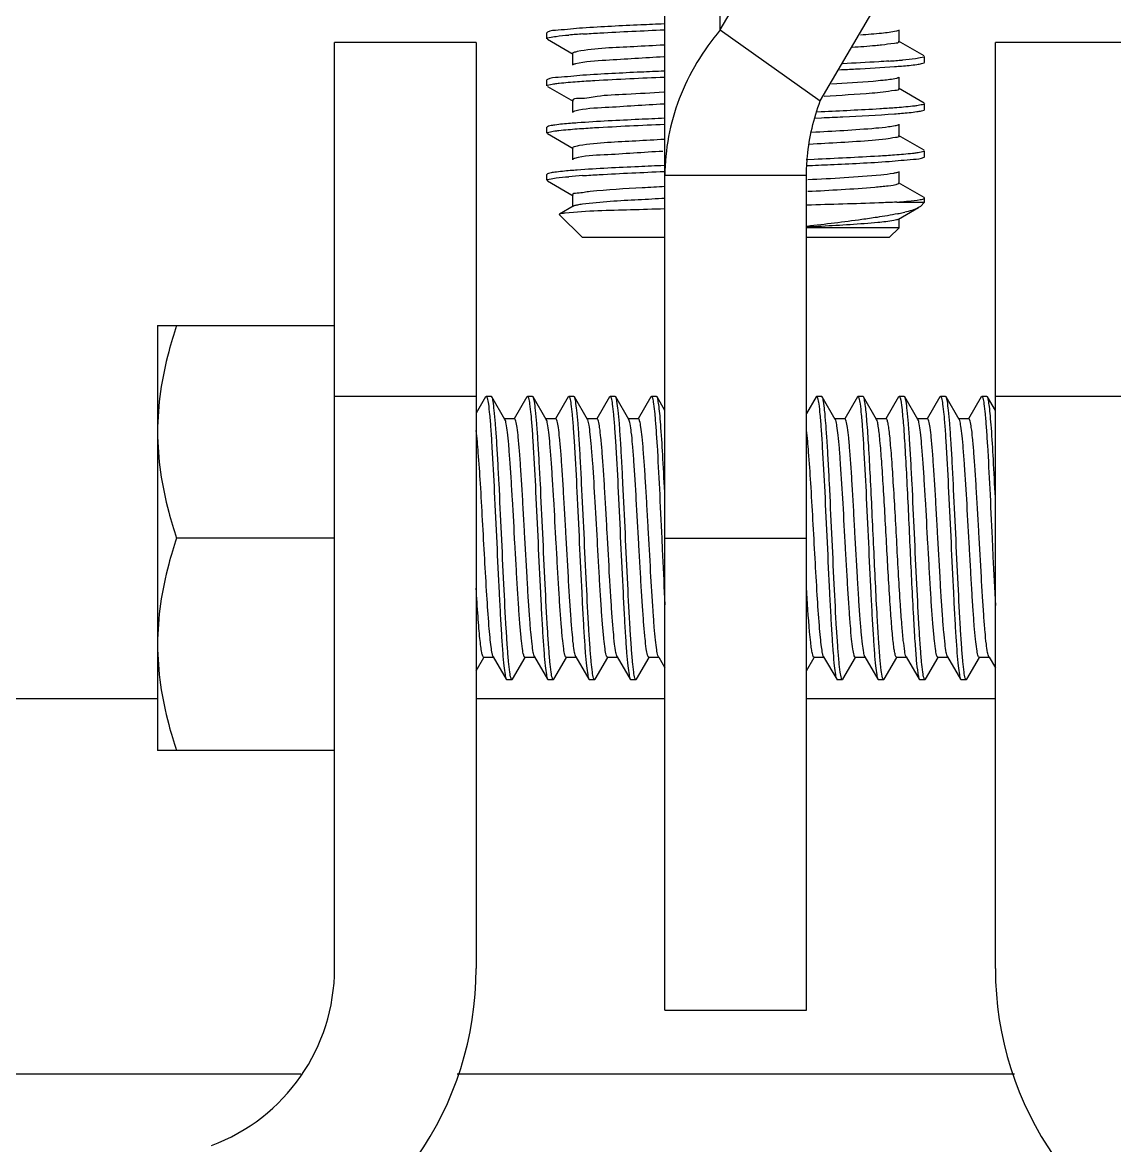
# Model space of a CAD drawing. Extents: x 27938 to 1042331, y -235042 to 1535213.
# Drawn here: x 726716 to 727254, y 728220 to 728772 of the extents above; entities that cross this region are included whole.
import ezdxf

# ---------------------------------------------------------------- set-up
doc = ezdxf.new("R2010")
doc.units = 0
doc.header["$LTSCALE"] = 1000
doc.header["$MEASUREMENT"] = 0

msp = doc.modelspace()

# ---------------------------------------------------------------- linework, layer by layer
at = {"linetype": 'Continuous'}
for p, q in [((727059.54, 728768.56), (727230.65, 729060.65)), ((727108.82, 728733.71), (727279.93, 729025.8)), ((727059.54, 728768.56), (727059.54, 728939.66)), ((727032.32, 728286.18), (727032.32, 728893.2)), ((726974.48, 728767.39), (726974.26, 728767.14)), ((726974.26, 728764.24), (726974.26, 728767.14)), ((726974.26, 728764.24), (726974.26, 728767.14)), ((726974.48, 728763.98), (726987.09, 728756.68)), ((727059.54, 728768.56), (727108.82, 728733.71)), ((727147.55, 728762.78), (727147.55, 728768.59)), ((726869.72, 728306.75), (726869.72, 728762.44)), ((726939.42, 728762.44), (726869.72, 728762.44)), ((726939.42, 728762.44), (726939.42, 728306.75)), ((727159.9, 728755.78), (727147.29, 728763.08)), ((727194.97, 728306.75), (727194.97, 728762.44)), ((727264.66, 728762.44), (727194.97, 728762.44)), ((726986.84, 728756.98), (726986.84, 728751.17)), ((727159.9, 728752.36), (727160.12, 728752.62)), ((727160.12, 728752.62), (727160.12, 728755.52)), ((727160.12, 728752.62), (727160.12, 728755.52)), ((726974.48, 728744.16), (726974.26, 728743.91)), ((726974.26, 728741), (726974.26, 728743.91)), ((726974.26, 728741), (726974.26, 728743.91)), ((727147.55, 728739.55), (727147.55, 728745.36)), ((726974.48, 728740.75), (726987.09, 728733.45)), ((727159.9, 728732.55), (727147.29, 728739.85)), ((726986.84, 728733.74), (726986.84, 728727.94)), ((727160.12, 728729.39), (727160.12, 728732.29)), ((727160.12, 728729.39), (727160.12, 728732.29)), ((727105.84, 728725.17), (727109.44, 728725.32)), ((727109.29, 728728.22), (727107.16, 728728.13)), ((727159.9, 728729.13), (727160.12, 728729.39)), ((726974.48, 728720.93), (726974.26, 728720.68)), ((726974.26, 728717.77), (726974.26, 728720.68)), ((726974.26, 728717.77), (726974.26, 728720.68)), ((727147.55, 728716.32), (727147.55, 728722.13)), ((726974.48, 728717.52), (726987.09, 728710.22)), ((727159.9, 728709.31), (727147.29, 728716.61)), ((726986.84, 728710.51), (726986.84, 728704.7)), ((727160.12, 728706.16), (727160.12, 728709.06)), ((727160.12, 728706.16), (727160.12, 728709.06)), ((727105.84, 728704.84), (727101.89, 728704.67)), ((727159.9, 728705.9), (727160.12, 728706.16)), ((726974.48, 728697.7), (726974.26, 728697.44)), ((726974.26, 728694.54), (726974.26, 728697.44)), ((726974.26, 728694.54), (726974.26, 728697.44)), ((727102.02, 728696.87), (727032.32, 728696.87)), ((727102.02, 728286.18), (727102.02, 728696.87)), ((727147.55, 728693.09), (727147.55, 728698.9)), ((726974.48, 728694.28), (726987.09, 728686.98)), ((727159.9, 728686.08), (727147.29, 728693.38)), ((726986.84, 728687.28), (726986.84, 728681.47)), ((727160.12, 728685.83), (727159.9, 728686.08)), ((727160.12, 728683.8), (727160.12, 728685.83)), ((726987.09, 728681.77), (726980.4, 728677.89)), ((727146.47, 728683.8), (727160.12, 728683.8)), ((727147.29, 728675.37), (727157.21, 728681.11)), ((727158.05, 728681.73), (727157.21, 728681.11)), ((727158.05, 728681.73), (727160.12, 728683.8)), ((726980.4, 728677.89), (726980.34, 728677.72)), ((726991.69, 728666.37), (726980.34, 728677.72)), ((727147.55, 728671.22), (727147.55, 728675.66)), ((727147.55, 728671.22), (727102.02, 728671.22)), ((727142.7, 728666.37), (727147.55, 728671.22)), ((727032.32, 728666.37), (726991.69, 728666.37)), ((727142.7, 728666.37), (727102.02, 728666.37)), ((726782.6, 728623.05), (726782.6, 728413.96)), ((726782.6, 728623.05), (726869.72, 728623.05)), ((726939.42, 728588.2), (726869.72, 728588.2)), ((726944.09, 728587.97), (726939.42, 728579.91)), ((726944.09, 728587.97), (726944.35, 728588.2)), ((726946.89, 728588.2), (726944.35, 728588.2)), ((726946.89, 728588.2), (726944.35, 728588.2)), ((726944.35, 728588.2), (726944.39, 728588.19)), ((726947.15, 728587.97), (726946.89, 728588.2)), ((726953.57, 728576.9), (726947.15, 728587.97)), ((726964.42, 728587.97), (726958.19, 728577.23)), ((726964.42, 728587.97), (726964.68, 728588.2)), ((726967.22, 728588.2), (726964.68, 728588.2)), ((726967.22, 728588.2), (726964.68, 728588.2)), ((726964.68, 728588.2), (726964.71, 728588.19)), ((726967.48, 728587.97), (726967.22, 728588.2)), ((726973.9, 728576.9), (726967.48, 728587.97)), ((726984.74, 728587.97), (726978.52, 728577.23)), ((726984.74, 728587.97), (726985, 728588.2)), ((726987.54, 728588.2), (726985, 728588.2)), ((726987.54, 728588.2), (726985, 728588.2)), ((726985, 728588.2), (726985.04, 728588.19)), ((726987.8, 728587.97), (726987.54, 728588.2)), ((726994.22, 728576.9), (726987.8, 728587.97)), ((727005.07, 728587.97), (726998.84, 728577.23)), ((727005.07, 728587.97), (727005.33, 728588.2)), ((727007.87, 728588.2), (727005.33, 728588.2)), ((727007.87, 728588.2), (727005.33, 728588.2)), ((727005.33, 728588.2), (727005.37, 728588.19)), ((727008.13, 728587.97), (727007.87, 728588.2)), ((727014.55, 728576.9), (727008.13, 728587.97)), ((727025.4, 728587.97), (727019.17, 728577.23)), ((727025.4, 728587.97), (727025.66, 728588.2)), ((727028.2, 728588.2), (727025.66, 728588.2)), ((727028.2, 728588.2), (727025.66, 728588.2)), ((727025.66, 728588.2), (727025.7, 728588.19)), ((727028.46, 728587.97), (727028.2, 728588.2)), ((727032.32, 728581.3), (727028.46, 728587.97)), ((727106.71, 728587.97), (727102.02, 728579.88)), ((727106.71, 728587.97), (727106.97, 728588.2)), ((727109.51, 728588.2), (727106.97, 728588.2)), ((727109.51, 728588.2), (727106.97, 728588.2)), ((727106.97, 728588.2), (727107.01, 728588.19)), ((727109.77, 728587.97), (727109.51, 728588.2)), ((727116.19, 728576.9), (727109.77, 728587.97)), ((727127.04, 728587.97), (727120.81, 728577.23)), ((727127.04, 728587.97), (727127.3, 728588.2)), ((727129.84, 728588.2), (727127.3, 728588.2)), ((727129.84, 728588.2), (727127.3, 728588.2)), ((727127.3, 728588.2), (727127.34, 728588.19)), ((727130.1, 728587.97), (727129.84, 728588.2)), ((727136.52, 728576.9), (727130.1, 728587.97)), ((727147.37, 728587.97), (727141.14, 728577.23)), ((727147.37, 728587.97), (727147.63, 728588.2)), ((727150.17, 728588.2), (727147.63, 728588.2)), ((727150.17, 728588.2), (727147.63, 728588.2)), ((727147.63, 728588.2), (727147.67, 728588.19)), ((727150.43, 728587.97), (727150.17, 728588.2)), ((727156.85, 728576.9), (727150.43, 728587.97)), ((727167.7, 728587.97), (727161.47, 728577.23)), ((727167.7, 728587.97), (727167.96, 728588.2)), ((727170.5, 728588.2), (727167.96, 728588.2)), ((727170.5, 728588.2), (727167.96, 728588.2)), ((727167.96, 728588.2), (727167.99, 728588.19)), ((727170.76, 728587.97), (727170.5, 728588.2)), ((727177.18, 728576.9), (727170.76, 728587.97)), ((727188.02, 728587.97), (727181.8, 728577.23)), ((727188.02, 728587.97), (727188.28, 728588.2)), ((727190.82, 728588.2), (727188.28, 728588.2)), ((727190.82, 728588.2), (727188.28, 728588.2)), ((727188.28, 728588.2), (727188.32, 728588.19)), ((727191.08, 728587.97), (727190.82, 728588.2)), ((727194.97, 728581.27), (727191.08, 728587.97)), ((727264.66, 728588.2), (727194.97, 728588.2)), ((726958.3, 728577.16), (726953.41, 728577.16)), ((726978.63, 728577.16), (726973.74, 728577.16)), ((726998.96, 728577.16), (726994.07, 728577.16)), ((726994.35, 728576.63), (726994.22, 728576.9)), ((727019.29, 728577.16), (727014.4, 728577.16)), ((727120.93, 728577.16), (727116.04, 728577.16)), ((727116.39, 728576.45), (727116.19, 728576.9)), ((727141.26, 728577.16), (727136.37, 728577.16)), ((727161.58, 728577.16), (727156.69, 728577.16)), ((727181.91, 728577.16), (727177.02, 728577.16)), ((726869.72, 728518.5), (726791.94, 728518.5)), ((727030.74, 728518.43), (727030.75, 728518.25)), ((727032.32, 728518.5), (727102.02, 728518.5)), ((727193.37, 728518.43), (727193.4, 728517.7)), ((726939.42, 728453.23), (726943.21, 728459.77)), ((726943.1, 728459.84), (726947.99, 728459.84)), ((726947.83, 728460.11), (726954.25, 728449.03)), ((726957.31, 728449.03), (726963.54, 728459.77)), ((726963.42, 728459.84), (726968.31, 728459.84)), ((726968.16, 728460.11), (726974.58, 728449.03)), ((726977.64, 728449.03), (726983.87, 728459.77)), ((726983.75, 728459.84), (726988.64, 728459.84)), ((726988.49, 728460.11), (726994.91, 728449.03)), ((726997.97, 728449.03), (727004.19, 728459.77)), ((727004.08, 728459.84), (727008.97, 728459.84)), ((727008.82, 728460.11), (727015.24, 728449.03)), ((727018.3, 728449.03), (727024.52, 728459.77)), ((727024.41, 728459.84), (727029.3, 728459.84)), ((727029.14, 728460.11), (727029.3, 728459.84)), ((727029.3, 728459.84), (727032.32, 728454.62)), ((727102.02, 728453.19), (727105.83, 728459.77)), ((727105.72, 728459.84), (727110.61, 728459.84)), ((727110.46, 728460.11), (727116.88, 728449.03)), ((727119.94, 728449.03), (727126.16, 728459.77)), ((727126.05, 728459.84), (727130.94, 728459.84)), ((727130.78, 728460.11), (727137.2, 728449.03)), ((727140.26, 728449.03), (727146.49, 728459.77)), ((727146.38, 728459.84), (727151.27, 728459.84)), ((727151.11, 728460.11), (727157.53, 728449.03)), ((727160.59, 728449.03), (727166.82, 728459.77)), ((727166.7, 728459.84), (727171.59, 728459.84)), ((727171.44, 728460.11), (727177.86, 728449.03)), ((727180.92, 728449.03), (727187.15, 728459.77)), ((727187.03, 728459.84), (727191.92, 728459.84)), ((727191.77, 728460.11), (727191.92, 728459.84)), ((727191.92, 728459.84), (727194.97, 728454.59)), ((726954.25, 728449.03), (726954.51, 728448.81)), ((726957.05, 728448.81), (726954.51, 728448.81)), ((726957.05, 728448.81), (726954.51, 728448.81)), ((726957.05, 728448.81), (726957.01, 728448.81)), ((726957.31, 728449.03), (726957.05, 728448.81)), ((726974.58, 728449.03), (726974.84, 728448.81)), ((726977.38, 728448.81), (726974.84, 728448.81)), ((726977.38, 728448.81), (726974.84, 728448.81)), ((726977.38, 728448.81), (726977.34, 728448.81)), ((726977.64, 728449.03), (726977.38, 728448.81)), ((726994.91, 728449.03), (726995.17, 728448.81)), ((726997.71, 728448.81), (726995.17, 728448.81)), ((726997.71, 728448.81), (726995.17, 728448.81)), ((726997.71, 728448.81), (726997.67, 728448.81)), ((726997.97, 728449.03), (726997.71, 728448.81)), ((727015.24, 728449.03), (727015.5, 728448.81)), ((727018.04, 728448.81), (727015.5, 728448.81)), ((727018.04, 728448.81), (727015.5, 728448.81)), ((727018.04, 728448.81), (727018, 728448.81)), ((727018.3, 728449.03), (727018.04, 728448.81)), ((727116.88, 728449.03), (727117.14, 728448.81)), ((727119.68, 728448.81), (727117.14, 728448.81)), ((727119.68, 728448.81), (727117.14, 728448.81)), ((727119.68, 728448.81), (727119.64, 728448.81)), ((727119.94, 728449.03), (727119.68, 728448.81)), ((727137.2, 728449.03), (727137.46, 728448.81)), ((727140, 728448.81), (727137.46, 728448.81)), ((727140, 728448.81), (727137.46, 728448.81)), ((727140.26, 728449.03), (727140, 728448.81)), ((727157.53, 728449.03), (727157.79, 728448.81)), ((727160.33, 728448.81), (727157.79, 728448.81)), ((727160.33, 728448.81), (727157.79, 728448.81)), ((727160.33, 728448.81), (727160.29, 728448.81)), ((727160.59, 728449.03), (727160.33, 728448.81)), ((727177.86, 728449.03), (727178.12, 728448.81)), ((727180.66, 728448.81), (727178.12, 728448.81)), ((727180.66, 728448.81), (727178.12, 728448.81)), ((727180.66, 728448.81), (727180.62, 728448.81)), ((727180.92, 728449.03), (727180.66, 728448.81)), ((726399.27, 728439.51), (726782.6, 728439.51)), ((726939.42, 728439.51), (727032.32, 728439.51)), ((727102.02, 728439.51), (727194.97, 728439.51)), ((726869.72, 728413.96), (726782.6, 728413.96)), ((727032.32, 728286.18), (727102.02, 728286.18)), ((726399.27, 728254.82), (726853.03, 728254.82)), ((726930.07, 728254.82), (727204.32, 728254.82))]:
    msp.add_line(p, q, dxfattribs=at)
for centre, radius, start, end in [((727018.69, 728365.61), 401.84, 93.8141, 94.8058), ((727115.84, 729152.41), 400.09, 273.8288, 274.8033), ((727018.39, 728299.67), 398.06, 93.8424, 94.8038), ((727121.62, 729010.59), 327.74, 274.348, 274.8253), ((727121.22, 728805.47), 129.96, 281.4121, 281.7338), ((727127.34, 728776.43), 100.28, 281.6827, 283.258), ((726776.79, 728306.75), 92.93, 290.3175, 0), ((726776.79, 728306.75), 162.62, 290.3175, 0), ((727357.59, 728306.75), 162.62, 180, 249.6825)]:
    msp.add_arc(centre, radius, start, end, dxfattribs=at)
for points, knots in [([(726991.8, 728769.45), (726987.79, 728769.18), (726982.17, 728768.4), (726976.05, 728768.29), (726974.49, 728767.39)], [0, 0, 0, 0, 0.690313, 1, 1, 1, 1]), ([(727032.01, 728771.51), (727028.14, 728771.35), (727014.73, 728770.75), (727001.32, 728770.1), (726991.8, 728769.45)], [0, 0, 0, 0, 0.28888, 1, 1, 1, 1]), ([(726974.26, 728764.24), (726974.26, 728764.66), (726976.48, 728764.94), (726977.61, 728765.24), (726978.73, 728765.39)], [0, 0, 0, 0, 0.271559, 1, 1, 1, 1]), ([(726991.96, 728766.55), (726994.72, 728766.74), (727008.06, 728767.55), (727021.41, 728768.15), (727032, 728768.61)], [0, 0, 0, 0, 0.20666, 1, 1, 1, 1]), ([(727059.54, 728768.56), (727051.1, 728758.47), (727037.33, 728735.84), (727032.32, 728709.67), (727032.32, 728696.87)], [0, 0, 0, 0, 0.506705, 1, 1, 1, 1]), ([(727147.29, 728768.3), (727146.99, 728768.12), (727144.24, 728767.36), (727141.45, 728767.12), (727139.01, 728766.87)], [0, 0, 0, 0, 0.12456, 1, 1, 1, 1]), ([(726989.16, 728757.87), (726988.57, 728757.75), (726987.9, 728757.6), (726986.84, 728757.22), (726986.84, 728756.98)], [0, 0, 0, 0, 0.709574, 1, 1, 1, 1]), ([(727031.79, 728761.1), (727026.86, 728760.84), (727012.65, 728759.94), (726998.3, 728759.63), (726989.16, 728757.87)], [0, 0, 0, 0, 0.346423, 1, 1, 1, 1]), ([(727139.01, 728761.06), (727138, 728760.96), (727133.17, 728760.51), (727128.33, 728760.16), (727124.5, 728759.91)], [0, 0, 0, 0, 0.208697, 1, 1, 1, 1]), ([(727147.54, 728762.78), (727147.55, 728762.01), (727143.15, 728761.92), (727141.14, 728761.28), (727139.01, 728761.06)], [0, 0, 0, 0, 0.265827, 1, 1, 1, 1]), ([(727031.79, 728755.29), (727022.29, 728754.8), (727007.82, 728753.73), (726993.16, 728753.07), (726988.26, 728751.86)], [0, 0, 0, 0, 0.653589, 1, 1, 1, 1]), ([(727142.55, 728753.21), (727140.9, 728753.1), (727133.3, 728752.62), (727125.69, 728752.22), (727119.74, 728751.94)], [0, 0, 0, 0, 0.217612, 1, 1, 1, 1]), ([(727160.12, 728755.52), (727160.12, 728755.1), (727157.88, 728754.82), (727156.75, 728754.51), (727155.63, 728754.37)], [0, 0, 0, 0, 0.271489, 1, 1, 1, 1]), ([(727156.36, 728751.56), (727157.13, 728751.67), (727158.32, 728751.88), (727159.52, 728752.15), (727159.9, 728752.36)], [0, 0, 0, 0, 0.642991, 1, 1, 1, 1]), ([(726988.26, 728751.86), (726988.02, 728751.81), (726987.63, 728751.7), (726987.24, 728751.55), (726987.1, 728751.46)], [0, 0, 0, 0, 0.589728, 1, 1, 1, 1]), ([(727032, 728748.28), (727028.15, 728748.11), (727014.8, 728747.52), (727001.45, 728746.87), (726991.96, 728746.23)], [0, 0, 0, 0, 0.28855, 1, 1, 1, 1]), ([(727118.27, 728748.96), (727120.88, 728749.09), (727129.92, 728749.53), (727138.96, 728750.04), (727145.39, 728750.51)], [0, 0, 0, 0, 0.288481, 1, 1, 1, 1]), ([(727145.39, 728750.51), (727146.52, 728750.59), (727150.18, 728750.88), (727153.84, 728751.21), (727156.36, 728751.56)], [0, 0, 0, 0, 0.307442, 1, 1, 1, 1]), ([(726974.26, 728741), (726974.26, 728741.37), (726976.15, 728741.68), (726977.14, 728741.93), (726978.1, 728742.07)], [0, 0, 0, 0, 0.274156, 1, 1, 1, 1]), ([(726991.96, 728746.23), (726987.92, 728745.95), (726982.24, 728745.17), (726976.06, 728745.07), (726974.49, 728744.16)], [0, 0, 0, 0, 0.690488, 1, 1, 1, 1]), ([(726978.1, 728742.07), (726978.81, 728742.17), (726982.52, 728742.62), (726986.25, 728742.91), (726989.26, 728743.13)], [0, 0, 0, 0, 0.191478, 1, 1, 1, 1]), ([(726989.26, 728743.13), (726992.12, 728743.34), (727006.4, 728744.25), (727020.71, 728744.89), (727032.15, 728745.38)], [0, 0, 0, 0, 0.199878, 1, 1, 1, 1]), ([(727139.72, 728743.71), (727138.1, 728743.54), (727129.64, 728742.76), (727121.15, 728742.26), (727114.3, 728741.87)], [0, 0, 0, 0, 0.191776, 1, 1, 1, 1]), ([(727147.29, 728745.07), (727147.01, 728744.9), (727144.51, 728744.18), (727141.95, 728743.95), (727139.72, 728743.71)], [0, 0, 0, 0, 0.12695, 1, 1, 1, 1]), ([(727031.82, 728737.87), (727025.65, 728737.55), (727015.04, 728736.81), (726999.99, 728736.34), (726993.12, 728734.58), (726986.85, 728734.83), (726986.84, 728733.74)], [0, 0, 0, 0, 0.408978, 0.726291, 0.927833, 1, 1, 1, 1]), ([(727139.72, 728737.91), (727137.9, 728737.71), (727128.25, 728736.84), (727118.57, 728736.29), (727110.72, 728735.86)], [0, 0, 0, 0, 0.188503, 1, 1, 1, 1]), ([(727147.54, 728739.55), (727147.55, 728738.84), (727143.54, 728738.69), (727141.67, 728738.11), (727139.72, 728737.91)], [0, 0, 0, 0, 0.266822, 1, 1, 1, 1]), ([(727031.8, 728732.06), (727022.18, 728731.56), (727007.66, 728730.43), (726992.88, 728729.87), (726988.05, 728728.58)], [0, 0, 0, 0, 0.658464, 1, 1, 1, 1]), ([(727102.02, 728696.87), (727102.02, 728700.04), (727102.6, 728712.57), (727105.54, 728724.95), (727108.82, 728733.71)], [0, 0, 0, 0, 0.253333, 1, 1, 1, 1]), ([(727145.39, 728730.18), (727142.95, 728730), (727130.93, 728729.21), (727118.89, 728728.65), (727109.29, 728728.22)], [0, 0, 0, 0, 0.202741, 1, 1, 1, 1]), ([(727156.36, 728731.24), (727155.67, 728731.14), (727152.02, 728730.69), (727148.35, 728730.4), (727145.39, 728730.18)], [0, 0, 0, 0, 0.191345, 1, 1, 1, 1]), ([(727160.12, 728732.29), (727160.12, 728731.93), (727158.28, 728731.62), (727157.31, 728731.37), (727156.36, 728731.24)], [0, 0, 0, 0, 0.274511, 1, 1, 1, 1]), ([(726988.05, 728728.58), (726987.86, 728728.53), (726987.54, 728728.43), (726987.22, 728728.3), (726987.1, 728728.23)], [0, 0, 0, 0, 0.581089, 1, 1, 1, 1]), ([(727032.15, 728725.05), (727027.94, 728724.87), (727013.64, 728724.23), (726999.34, 728723.54), (726989.26, 728722.81)], [0, 0, 0, 0, 0.294353, 1, 1, 1, 1]), ([(727109.44, 728725.32), (727112.95, 728725.48), (727124.93, 728726.04), (727136.9, 728726.65), (727145.36, 728727.27)], [0, 0, 0, 0, 0.292638, 1, 1, 1, 1]), ([(727145.36, 728727.27), (727146.49, 728727.36), (727150.16, 728727.65), (727153.83, 728727.97), (727156.36, 728728.33)], [0, 0, 0, 0, 0.307508, 1, 1, 1, 1]), ([(727156.36, 728728.33), (727157.13, 728728.44), (727158.31, 728728.65), (727159.52, 728728.92), (727159.9, 728729.13)], [0, 0, 0, 0, 0.64302, 1, 1, 1, 1]), ([(726978.1, 728721.74), (726977.31, 728721.63), (726976.1, 728721.42), (726974.87, 728721.15), (726974.49, 728720.93)], [0, 0, 0, 0, 0.643846, 1, 1, 1, 1]), ([(726978.06, 728718.83), (726978.77, 728718.93), (726982.44, 728719.38), (726986.14, 728719.67), (726989.13, 728719.89)], [0, 0, 0, 0, 0.191445, 1, 1, 1, 1]), ([(726989.26, 728722.81), (726988.12, 728722.72), (726984.39, 728722.43), (726980.67, 728722.1), (726978.1, 728721.74)], [0, 0, 0, 0, 0.307315, 1, 1, 1, 1]), ([(726989.13, 728719.89), (726991.98, 728720.1), (727006.31, 728721.02), (727020.66, 728721.66), (727032.15, 728722.15)], [0, 0, 0, 0, 0.199508, 1, 1, 1, 1]), ([(727142.43, 728720.8), (727140.32, 728720.52), (727127.75, 728719.3), (727115.14, 728718.66), (727104.65, 728718.11)], [0, 0, 0, 0, 0.168361, 1, 1, 1, 1]), ([(727147.29, 728721.83), (727146.79, 728721.54), (727145.12, 728721.21), (727143.5, 728720.94), (727142.43, 728720.8)], [0, 0, 0, 0, 0.350876, 1, 1, 1, 1]), ([(726974.26, 728717.77), (726974.26, 728718.14), (726976.13, 728718.44), (726977.11, 728718.7), (726978.06, 728718.83)], [0, 0, 0, 0, 0.274335, 1, 1, 1, 1]), ([(727032.05, 728714.65), (727027.37, 728714.41), (727013.44, 728713.58), (726999.44, 728713.05), (726990.28, 728711.6)], [0, 0, 0, 0, 0.335812, 1, 1, 1, 1]), ([(727141.01, 728714.82), (727138.8, 728714.56), (727126.27, 728713.42), (727113.7, 728712.77), (727103.35, 728712.24)], [0, 0, 0, 0, 0.176564, 1, 1, 1, 1]), ([(727147.54, 728716.32), (727147.55, 728715.71), (727144.23, 728715.47), (727142.64, 728715.01), (727141.01, 728714.82)], [0, 0, 0, 0, 0.268738, 1, 1, 1, 1]), ([(726990.28, 728711.6), (726989.41, 728711.46), (726988.49, 728711.23), (726986.84, 728710.85), (726986.84, 728710.51)], [0, 0, 0, 0, 0.720112, 1, 1, 1, 1]), ([(727031.27, 728708.8), (727021.62, 728708.3), (727007.23, 728707.09), (726992.49, 728706.67), (726987.82, 728705.28)], [0, 0, 0, 0, 0.664513, 1, 1, 1, 1]), ([(727156.36, 728708), (727155.66, 728707.9), (727152.01, 728707.46), (727148.33, 728707.17), (727145.36, 728706.95)], [0, 0, 0, 0, 0.191315, 1, 1, 1, 1]), ([(727160.12, 728709.06), (727160.12, 728708.7), (727158.28, 728708.39), (727157.3, 728708.14), (727156.36, 728708)], [0, 0, 0, 0, 0.27452, 1, 1, 1, 1]), ([(726987.82, 728705.28), (726987.68, 728705.24), (726987.43, 728705.16), (726987.19, 728705.05), (726987.1, 728705)], [0, 0, 0, 0, 0.569413, 1, 1, 1, 1]), ([(727102.06, 728701.77), (727105.97, 728701.94), (727119.51, 728702.54), (727133.05, 728703.2), (727142.66, 728703.85)], [0, 0, 0, 0, 0.2891, 1, 1, 1, 1]), ([(727145.36, 728706.95), (727142.72, 728706.75), (727129.55, 728705.9), (727116.37, 728705.3), (727105.84, 728704.84)], [0, 0, 0, 0, 0.201017, 1, 1, 1, 1]), ([(727142.66, 728703.85), (727146.65, 728704.12), (727152.24, 728704.9), (727158.34, 728705.01), (727159.9, 728705.9)], [0, 0, 0, 0, 0.690204, 1, 1, 1, 1]), ([(726978.06, 728698.5), (726977.28, 728698.39), (726976.09, 728698.19), (726974.86, 728697.92), (726974.49, 728697.7)], [0, 0, 0, 0, 0.643454, 1, 1, 1, 1]), ([(726989.13, 728699.56), (726987.99, 728699.48), (726984.3, 728699.19), (726980.61, 728698.86), (726978.06, 728698.5)], [0, 0, 0, 0, 0.307366, 1, 1, 1, 1]), ([(727031.95, 728701.81), (727027.74, 728701.63), (727013.46, 728700.99), (726999.18, 728700.3), (726989.13, 728699.56)], [0, 0, 0, 0, 0.294609, 1, 1, 1, 1]), ([(726991.71, 728696.84), (726994.47, 728697.03), (727007.87, 728697.85), (727021.28, 728698.45), (727031.93, 728698.91)], [0, 0, 0, 0, 0.206107, 1, 1, 1, 1]), ([(727144.76, 728697.92), (727142.72, 728697.56), (727128.7, 728696.05), (727114.64, 728695.39), (727102.65, 728694.78)], [0, 0, 0, 0, 0.147214, 1, 1, 1, 1]), ([(727147.29, 728698.6), (727147, 728698.44), (727146.15, 728698.19), (727145.3, 728698.01), (727144.76, 728697.92)], [0, 0, 0, 0, 0.376557, 1, 1, 1, 1]), ([(726974.26, 728694.54), (726974.26, 728694.96), (726976.48, 728695.24), (726977.6, 728695.54), (726978.72, 728695.69)], [0, 0, 0, 0, 0.271614, 1, 1, 1, 1]), ([(727032.44, 728691.43), (727028.67, 728691.24), (727016.38, 728690.57), (727004.08, 728689.88), (726995.58, 728689.02)], [0, 0, 0, 0, 0.306539, 1, 1, 1, 1]), ([(727142.25, 728691.74), (727140.05, 728691.45), (727126.88, 728690.19), (727113.67, 728689.53), (727102.69, 728688.97)], [0, 0, 0, 0, 0.168449, 1, 1, 1, 1]), ([(727147.55, 728693.09), (727147.55, 728692.93), (727145.58, 728691.84), (727143.93, 728691.95), (727142.25, 728691.74)], [0, 0, 0, 0, 0.08596, 1, 1, 1, 1]), ([(726995.58, 728689.02), (726993.4, 728688.8), (726991.34, 728688.14), (726986.84, 728688.07), (726986.84, 728687.28)], [0, 0, 0, 0, 0.734394, 1, 1, 1, 1]), ([(727159.91, 728685.58), (727159.97, 728685.61), (727160.06, 728685.67), (727160.12, 728685.78), (727160.12, 728685.83)], [0, 0, 0, 0, 0.597477, 1, 1, 1, 1]), ([(727032.21, 728680.46), (727026.62, 728680.3), (727010.3, 728679.73), (726993.93, 728679.51), (726983.25, 728678.39)], [0, 0, 0, 0, 0.34233, 1, 1, 1, 1]), ([(726987.66, 728682), (726987.55, 728681.96), (726987.36, 728681.9), (726987.17, 728681.81), (726987.09, 728681.77)], [0, 0, 0, 0, 0.559909, 1, 1, 1, 1]), ([(726991.69, 728682.76), (726990.88, 728682.65), (726989.52, 728682.45), (726988.18, 728682.17), (726987.66, 728682)], [0, 0, 0, 0, 0.599115, 1, 1, 1, 1]), ([(727032.5, 728685.63), (727028.07, 728685.4), (727014.46, 728684.63), (727000.8, 728683.99), (726991.69, 728682.76)], [0, 0, 0, 0, 0.325706, 1, 1, 1, 1]), ([(727146.47, 728683.8), (727143.54, 728683.66), (727128.81, 728683.06), (727114.06, 728682.65), (727102.25, 728682.32)], [0, 0, 0, 0, 0.198632, 1, 1, 1, 1]), ([(727149.19, 728684.02), (727150.13, 728684.1), (727153.07, 728684.37), (727156.02, 728684.67), (727158, 728685.04)], [0, 0, 0, 0, 0.318168, 1, 1, 1, 1]), ([(727158, 728685.04), (727158.41, 728685.11), (727159.05, 728685.25), (727159.69, 728685.45), (727159.91, 728685.58)], [0, 0, 0, 0, 0.619944, 1, 1, 1, 1]), ([(726983.25, 728678.39), (726982.61, 728678.33), (726981.67, 728678.19), (726980.68, 728678.05), (726980.41, 728677.89)], [0, 0, 0, 0, 0.666426, 1, 1, 1, 1]), ([(727136.75, 728676.31), (727134.27, 728675.93), (727122.8, 728674.28), (727111.28, 728672.93), (727102.25, 728671.9)], [0, 0, 0, 0, 0.215985, 1, 1, 1, 1]), ([(727146.39, 728675.04), (727145.91, 728674.91), (727142.87, 728674.3), (727139.78, 728674.01), (727137.19, 728673.77)], [0, 0, 0, 0, 0.160547, 1, 1, 1, 1]), ([(727147.29, 728675.37), (727147.17, 728675.3), (727146.88, 728675.18), (727146.57, 728675.08), (727146.39, 728675.04)], [0, 0, 0, 0, 0.420841, 1, 1, 1, 1]), ([(727137.19, 728673.77), (727134.95, 728673.56), (727123.37, 728672.63), (727111.76, 728672.01), (727102.4, 728671.53)], [0, 0, 0, 0, 0.193571, 1, 1, 1, 1]), ([(726791.94, 728623.05), (726790.52, 728618.81), (726785.36, 728601.84), (726782.6, 728584.04), (726782.6, 728570.77)], [0, 0, 0, 0, 0.251892, 1, 1, 1, 1]), ([(726944.39, 728588.19), (726944.43, 728588.18), (726944.67, 728588), (726944.74, 728587.69), (726944.82, 728587.46)], [0, 0, 0, 0, 0.146246, 1, 1, 1, 1]), ([(726944.82, 728587.46), (726945.13, 728586.49), (726945.53, 728583.76), (726946.1, 728578.66), (726946.65, 728571.55), (726947.47, 728558.85), (726948.42, 728540.2), (726949.53, 728516.31), (726950.47, 728496.03), (726951.27, 728480.76), (726951.84, 728470.93), (726952.42, 728462.68), (726952.94, 728456.25), (726953.55, 728451.95), (726953.88, 728449.68), (726954.25, 728449.03)], [0, 0, 0, 0, 0.021868, 0.059293, 0.111148, 0.175758, 0.334416, 0.514504, 0.692433, 0.773207, 0.844889, 0.905123, 0.951944, 0.983855, 1, 1, 1, 1]), ([(726956.58, 728449.55), (726956.27, 728450.52), (726955.87, 728453.25), (726955.3, 728458.36), (726954.75, 728465.46), (726953.93, 728478.17), (726952.98, 728496.82), (726951.87, 728520.7), (726950.93, 728540.98), (726950.13, 728556.25), (726949.56, 728566.08), (726948.98, 728574.32), (726948.46, 728580.76), (726947.84, 728585.05), (726947.52, 728587.33), (726947.15, 728587.97)], [0, 0, 0, 0, 0.021893, 0.059337, 0.111209, 0.175831, 0.334488, 0.514558, 0.692467, 0.773229, 0.8449, 0.905129, 0.951948, 0.983856, 1, 1, 1, 1]), ([(726964.71, 728588.19), (726964.75, 728588.18), (726964.99, 728588), (726965.07, 728587.71), (726965.14, 728587.48)], [0, 0, 0, 0, 0.147522, 1, 1, 1, 1]), ([(726965.14, 728587.48), (726965.45, 728586.53), (726965.85, 728583.81), (726966.42, 728578.73), (726966.97, 728571.63), (726967.79, 728558.94), (726968.75, 728540.29), (726969.85, 728516.39), (726970.8, 728496.09), (726971.6, 728480.8), (726972.17, 728470.96), (726972.75, 728462.7), (726973.27, 728456.26), (726973.88, 728451.95), (726974.2, 728449.68), (726974.58, 728449.03)], [0, 0, 0, 0, 0.02168, 0.058952, 0.110694, 0.175227, 0.333837, 0.514005, 0.692077, 0.772934, 0.8447, 0.905011, 0.95189, 0.983838, 1, 1, 1, 1]), ([(726976.91, 728449.55), (726976.6, 728450.51), (726976.2, 728453.24), (726975.63, 728458.35), (726975.08, 728465.45), (726974.26, 728478.16), (726973.3, 728496.81), (726972.2, 728520.69), (726971.25, 728540.98), (726970.46, 728556.25), (726969.89, 728566.08), (726969.3, 728574.32), (726968.79, 728580.76), (726968.17, 728585.05), (726967.85, 728587.33), (726967.48, 728587.97)], [0, 0, 0, 0, 0.021869, 0.059298, 0.111159, 0.175773, 0.334425, 0.514513, 0.692436, 0.773203, 0.844885, 0.905123, 0.951945, 0.983855, 1, 1, 1, 1]), ([(726985.04, 728588.19), (726985.08, 728588.18), (726985.33, 728588), (726985.4, 728587.69), (726985.48, 728587.46)], [0, 0, 0, 0, 0.146192, 1, 1, 1, 1]), ([(726985.48, 728587.46), (726985.78, 728586.49), (726986.18, 728583.76), (726986.75, 728578.65), (726987.3, 728571.55), (726988.13, 728558.84), (726989.08, 728540.2), (726990.19, 728516.31), (726991.13, 728496.02), (726991.93, 728480.76), (726992.5, 728470.93), (726993.08, 728462.68), (726993.6, 728456.25), (726994.21, 728451.95), (726994.53, 728449.68), (726994.91, 728449.03)], [0, 0, 0, 0, 0.021875, 0.059308, 0.111172, 0.175789, 0.334441, 0.514524, 0.692444, 0.773209, 0.844888, 0.905124, 0.951946, 0.983855, 1, 1, 1, 1]), ([(726997.24, 728449.52), (726996.93, 728450.48), (726996.54, 728453.2), (726995.96, 728458.28), (726995.41, 728465.38), (726994.59, 728478.07), (726993.64, 728496.72), (726992.53, 728520.62), (726991.58, 728540.92), (726990.79, 728556.21), (726990.22, 728566.05), (726989.63, 728574.3), (726989.12, 728580.75), (726988.5, 728585.05), (726988.18, 728587.33), (726987.8, 728587.97)], [0, 0, 0, 0, 0.021696, 0.058981, 0.110733, 0.175273, 0.333889, 0.51405, 0.692109, 0.772959, 0.844718, 0.905021, 0.951895, 0.98384, 1, 1, 1, 1]), ([(727005.37, 728588.19), (727005.41, 728588.18), (727005.65, 728588), (727005.73, 728587.69), (727005.8, 728587.45)], [0, 0, 0, 0, 0.146067, 1, 1, 1, 1]), ([(727005.8, 728587.45), (727006.11, 728586.49), (727006.51, 728583.75), (727007.08, 728578.65), (727007.63, 728571.54), (727008.46, 728558.83), (727009.41, 728540.19), (727010.51, 728516.3), (727011.46, 728496.02), (727012.26, 728480.75), (727012.82, 728470.92), (727013.41, 728462.68), (727013.92, 728456.25), (727014.54, 728451.95), (727014.86, 728449.68), (727015.24, 728449.03)], [0, 0, 0, 0, 0.021894, 0.059339, 0.111212, 0.175833, 0.334492, 0.514561, 0.69247, 0.773231, 0.844902, 0.905131, 0.951948, 0.983856, 1, 1, 1, 1]), ([(727017.56, 728449.55), (727017.26, 728450.51), (727016.86, 728453.24), (727016.29, 728458.35), (727015.74, 728465.45), (727014.91, 728478.16), (727013.96, 728496.81), (727012.85, 728520.69), (727011.91, 728540.98), (727011.11, 728556.25), (727010.54, 728566.08), (727009.96, 728574.32), (727009.44, 728580.76), (727008.83, 728585.05), (727008.51, 728587.33), (727008.13, 728587.97)], [0, 0, 0, 0, 0.021872, 0.059299, 0.111157, 0.175768, 0.334426, 0.51451, 0.692437, 0.773209, 0.84489, 0.905124, 0.951944, 0.983855, 1, 1, 1, 1]), ([(727025.7, 728588.19), (727025.74, 728588.18), (727025.98, 728588), (727026.05, 728587.7), (727026.13, 728587.46)], [0, 0, 0, 0, 0.14652, 1, 1, 1, 1]), ([(727026.13, 728587.46), (727026.43, 728586.53), (727026.82, 728583.89), (727027.38, 728578.96), (727027.92, 728572.11), (727028.73, 728559.84), (727029.66, 728541.75), (727030.37, 728526.54), (727030.74, 728518.43)], [0, 0, 0, 0, 0.0425, 0.114919, 0.215181, 0.340186, 0.648075, 1, 1, 1, 1]), ([(727032.32, 728538.84), (727032.02, 728545.07), (727031.45, 728556.4), (727030.66, 728569.69), (727029.96, 728578.25), (727029.52, 728582.8), (727029.04, 728585.87), (727028.74, 728587.49), (727028.46, 728587.97)], [0, 0, 0, 0, 0.379707, 0.689476, 0.809337, 0.902177, 0.966048, 1, 1, 1, 1]), ([(727107.01, 728588.19), (727107.05, 728588.18), (727107.29, 728588), (727107.37, 728587.7), (727107.44, 728587.47)], [0, 0, 0, 0, 0.146788, 1, 1, 1, 1]), ([(727107.44, 728587.47), (727107.75, 728586.51), (727108.15, 728583.78), (727108.72, 728578.69), (727109.27, 728571.59), (727110.09, 728558.88), (727111.05, 728540.24), (727112.15, 728516.35), (727113.1, 728496.05), (727113.89, 728480.78), (727114.46, 728470.94), (727115.05, 728462.69), (727115.56, 728456.25), (727116.18, 728451.95), (727116.5, 728449.68), (727116.88, 728449.03)], [0, 0, 0, 0, 0.021788, 0.059148, 0.110955, 0.175533, 0.334174, 0.514296, 0.692285, 0.773094, 0.844811, 0.905077, 0.951921, 0.983848, 1, 1, 1, 1]), ([(727119.2, 728449.55), (727118.9, 728450.51), (727118.5, 728453.25), (727117.93, 728458.35), (727117.38, 728465.46), (727116.55, 728478.16), (727115.6, 728496.81), (727114.49, 728520.69), (727113.55, 728540.98), (727112.75, 728556.25), (727112.18, 728566.08), (727111.6, 728574.32), (727111.08, 728580.76), (727110.47, 728585.05), (727110.15, 728587.33), (727109.77, 728587.97)], [0, 0, 0, 0, 0.021877, 0.059311, 0.111175, 0.175792, 0.334445, 0.514524, 0.692444, 0.773209, 0.844887, 0.905122, 0.951945, 0.983855, 1, 1, 1, 1]), ([(727127.34, 728588.19), (727127.38, 728588.18), (727127.62, 728588), (727127.69, 728587.7), (727127.77, 728587.47)], [0, 0, 0, 0, 0.146706, 1, 1, 1, 1]), ([(727127.77, 728587.47), (727128.08, 728586.5), (727128.48, 728583.78), (727129.05, 728578.68), (727129.6, 728571.58), (727130.42, 728558.88), (727131.37, 728540.23), (727132.48, 728516.34), (727133.42, 728496.05), (727134.22, 728480.77), (727134.79, 728470.94), (727135.38, 728462.69), (727135.89, 728456.25), (727136.51, 728451.95), (727136.83, 728449.68), (727137.2, 728449.03)], [0, 0, 0, 0, 0.0218, 0.059172, 0.110989, 0.175574, 0.334211, 0.514328, 0.692305, 0.773106, 0.844818, 0.905082, 0.951925, 0.983849, 1, 1, 1, 1]), ([(727136.84, 728479.6), (727136.21, 728490.91), (727135.4, 728508.24), (727134.33, 728531.29), (727133.52, 728548.09), (727132.71, 728562.89), (727132.02, 728573.51), (727131.41, 728580.27), (727131.02, 728583.84), (727130.61, 728586.28), (727130.33, 728587.58), (727130.1, 728587.97)], [0, 0, 0, 0, 0.31261, 0.479025, 0.637331, 0.776893, 0.888349, 0.931124, 0.964281, 0.987309, 1, 1, 1, 1]), ([(727147.67, 728588.19), (727147.71, 728588.18), (727147.95, 728588), (727148.02, 728587.7), (727148.1, 728587.46)], [0, 0, 0, 0, 0.14666, 1, 1, 1, 1]), ([(727148.1, 728587.46), (727148.58, 728585.95), (727149.06, 728581.41), (727149.88, 728572.85), (727150.61, 728560.81), (727151.41, 728546.12), (727152.19, 728529.68), (727153.23, 728507.31), (727154.01, 728490.53), (727154.62, 728479.6)], [0, 0, 0, 0, 0.04411, 0.125541, 0.239358, 0.37843, 0.533993, 0.696234, 1, 1, 1, 1]), ([(727159.86, 728449.53), (727159.56, 728450.49), (727159.16, 728453.22), (727158.59, 728458.31), (727158.04, 728465.41), (727157.21, 728478.11), (727156.26, 728496.76), (727155.15, 728520.65), (727154.21, 728540.95), (727153.41, 728556.22), (727152.84, 728566.06), (727152.26, 728574.31), (727151.74, 728580.75), (727151.12, 728585.05), (727150.8, 728587.33), (727150.43, 728587.97)], [0, 0, 0, 0, 0.02177, 0.059115, 0.110912, 0.175482, 0.334119, 0.514249, 0.692251, 0.773068, 0.844793, 0.905066, 0.951916, 0.983846, 1, 1, 1, 1]), ([(727167.99, 728588.19), (727168.04, 728588.18), (727168.28, 728588), (727168.35, 728587.69), (727168.43, 728587.45)], [0, 0, 0, 0, 0.146034, 1, 1, 1, 1]), ([(727168.43, 728587.45), (727168.74, 728586.49), (727169.14, 728583.75), (727169.71, 728578.65), (727170.26, 728571.54), (727171.08, 728558.83), (727172.03, 728540.19), (727173.14, 728516.3), (727174.08, 728496.02), (727174.88, 728480.75), (727175.45, 728470.92), (727176.03, 728462.68), (727176.55, 728456.24), (727177.16, 728451.95), (727177.49, 728449.68), (727177.86, 728449.03)], [0, 0, 0, 0, 0.021899, 0.059349, 0.111223, 0.175847, 0.334508, 0.514576, 0.692482, 0.773242, 0.844912, 0.905137, 0.951951, 0.983857, 1, 1, 1, 1]), ([(727180.19, 728449.55), (727179.88, 728450.52), (727179.48, 728453.25), (727178.91, 728458.36), (727178.36, 728465.47), (727177.54, 728478.18), (727176.58, 728496.82), (727175.48, 728520.71), (727174.53, 728540.99), (727173.74, 728556.25), (727173.17, 728566.08), (727172.58, 728574.32), (727172.07, 728580.76), (727171.45, 728585.05), (727171.13, 728587.33), (727170.76, 728587.97)], [0, 0, 0, 0, 0.02191, 0.059368, 0.111249, 0.175876, 0.33454, 0.514602, 0.692499, 0.773255, 0.84492, 0.905142, 0.951954, 0.983858, 1, 1, 1, 1]), ([(727188.32, 728588.19), (727188.36, 728588.18), (727188.6, 728588), (727188.68, 728587.7), (727188.75, 728587.47)], [0, 0, 0, 0, 0.147008, 1, 1, 1, 1]), ([(727188.75, 728587.47), (727189.05, 728586.54), (727189.44, 728583.9), (727190, 728578.99), (727190.54, 728572.13), (727191.35, 728559.86), (727192.28, 728541.76), (727192.99, 728526.54), (727193.37, 728518.43)], [0, 0, 0, 0, 0.042374, 0.114709, 0.214932, 0.339935, 0.647912, 1, 1, 1, 1]), ([(727194.97, 728538.43), (727194.66, 728544.71), (727194.09, 728556.13), (727193.29, 728569.53), (727192.59, 728578.17), (727192.15, 728582.75), (727191.67, 728585.85), (727191.37, 728587.49), (727191.08, 728587.97)], [0, 0, 0, 0, 0.379459, 0.689334, 0.809279, 0.902185, 0.96608, 1, 1, 1, 1]), ([(726963.42, 728459.84), (726963.29, 728459.84), (726962.99, 728460.26), (726962.59, 728461.6), (726962.05, 728464.71), (726961.5, 728469.72), (726960.9, 728476.56), (726960.3, 728484.88), (726959.7, 728494.42), (726959.1, 728504.84), (726958.29, 728519.36), (726957.51, 728533.74), (726956.68, 728547.48), (726956.08, 728556.46), (726955.48, 728564.05), (726954.93, 728570.04), (726954.3, 728574.1), (726953.94, 728576.26), (726953.57, 728576.9)], [0, 0, 0, 0, 0.003456, 0.010692, 0.037889, 0.081613, 0.140407, 0.212192, 0.2944, 0.384075, 0.47799, 0.664972, 0.751304, 0.828651, 0.894236, 0.945722, 0.981321, 1, 1, 1, 1]), ([(726968.16, 728460.11), (726967.79, 728460.74), (726967.42, 728462.9), (726966.8, 728466.96), (726966.25, 728472.95), (726965.64, 728480.54), (726965.05, 728489.52), (726964.22, 728503.26), (726963.44, 728517.65), (726962.63, 728532.17), (726962.03, 728542.58), (726961.42, 728552.12), (726960.83, 728560.44), (726960.23, 728567.28), (726959.68, 728572.29), (726959.14, 728575.4), (726958.74, 728576.75), (726958.44, 728577.16), (726958.3, 728577.16)], [0, 0, 0, 0, 0.01868, 0.054278, 0.105764, 0.171348, 0.248694, 0.335026, 0.52201, 0.615925, 0.705601, 0.787808, 0.859593, 0.918386, 0.962109, 0.989306, 0.996546, 1, 1, 1, 1]), ([(726983.75, 728459.84), (726983.62, 728459.84), (726983.32, 728460.26), (726982.92, 728461.6), (726982.38, 728464.71), (726981.82, 728469.72), (726981.23, 728476.56), (726980.63, 728484.88), (726980.03, 728494.42), (726979.43, 728504.84), (726978.62, 728519.36), (726977.83, 728533.74), (726977.01, 728547.48), (726976.41, 728556.46), (726975.81, 728564.05), (726975.25, 728570.04), (726974.63, 728574.1), (726974.26, 728576.26), (726973.9, 728576.9)], [0, 0, 0, 0, 0.003455, 0.010693, 0.037891, 0.081614, 0.140407, 0.212192, 0.2944, 0.384075, 0.47799, 0.664974, 0.751306, 0.828653, 0.894237, 0.945722, 0.98132, 1, 1, 1, 1]), ([(726988.49, 728460.11), (726988.12, 728460.74), (726987.75, 728462.9), (726987.13, 728466.96), (726986.58, 728472.95), (726985.97, 728480.54), (726985.38, 728489.52), (726984.55, 728503.26), (726983.76, 728517.65), (726982.96, 728532.17), (726982.35, 728542.58), (726981.75, 728552.12), (726981.16, 728560.44), (726980.56, 728567.28), (726980.01, 728572.29), (726979.46, 728575.4), (726979.06, 728576.75), (726978.77, 728577.16), (726978.63, 728577.16)], [0, 0, 0, 0, 0.018679, 0.054277, 0.105763, 0.171348, 0.248695, 0.335027, 0.52201, 0.615925, 0.7056, 0.787807, 0.859593, 0.918386, 0.96211, 0.989308, 0.996544, 1, 1, 1, 1]), ([(727004.08, 728459.84), (727003.95, 728459.84), (727003.65, 728460.24), (727003.26, 728461.56), (727002.72, 728464.59), (727002.18, 728469.48), (727001.59, 728476.15), (727001, 728484.29), (727000.4, 728493.64), (726999.81, 728503.86), (726999.01, 728518.18), (726998.07, 728535.48), (726997.09, 728551.78), (726996.24, 728562.89), (726995.67, 728569.09), (726995.08, 728573.49), (726994.68, 728575.84), (726994.35, 728576.63)], [0, 0, 0, 0, 0.003398, 0.010481, 0.037063, 0.079811, 0.137346, 0.207687, 0.288384, 0.376611, 0.469274, 0.654855, 0.819309, 0.886268, 0.939811, 0.978111, 1, 1, 1, 1]), ([(727008.82, 728460.11), (727008.45, 728460.74), (727008.08, 728462.9), (727007.46, 728466.96), (727006.91, 728472.95), (727006.3, 728480.54), (727005.7, 728489.52), (727004.88, 728503.26), (727004.09, 728517.65), (727003.29, 728532.17), (727002.68, 728542.58), (727002.08, 728552.12), (727001.49, 728560.44), (727000.89, 728567.28), (727000.33, 728572.29), (726999.79, 728575.4), (726999.39, 728576.75), (726999.1, 728577.16), (726998.96, 728577.16)], [0, 0, 0, 0, 0.01868, 0.054279, 0.105766, 0.17135, 0.248697, 0.335029, 0.522011, 0.615926, 0.705601, 0.78781, 0.859595, 0.918388, 0.962111, 0.989307, 0.996546, 1, 1, 1, 1]), ([(727024.41, 728459.84), (727024.27, 728459.84), (727023.98, 728460.26), (727023.57, 728461.6), (727023.03, 728464.71), (727022.48, 728469.72), (727021.88, 728476.56), (727021.29, 728484.88), (727020.68, 728494.42), (727020.08, 728504.84), (727019.28, 728519.36), (727018.49, 728533.74), (727017.66, 728547.48), (727017.07, 728556.46), (727016.46, 728564.05), (727015.91, 728570.04), (727015.29, 728574.1), (727014.92, 728576.26), (727014.55, 728576.9)], [0, 0, 0, 0, 0.003456, 0.010692, 0.037889, 0.081613, 0.140406, 0.212192, 0.294399, 0.384075, 0.477989, 0.664972, 0.751304, 0.828651, 0.894236, 0.945722, 0.981321, 1, 1, 1, 1]), ([(727028.9, 728460.69), (727028.6, 728461.61), (727028.18, 728464.14), (727027.61, 728468.81), (727027.04, 728475.2), (727026.21, 728486.43), (727025.24, 728502.7), (727024.3, 728519.89), (727023.51, 728534.03), (727022.92, 728544.08), (727022.33, 728553.25), (727021.75, 728561.22), (727021.17, 728567.74), (727020.63, 728572.53), (727020.1, 728575.48), (727019.71, 728576.77), (727019.42, 728577.16), (727019.29, 728577.16)], [0, 0, 0, 0, 0.024737, 0.065402, 0.120735, 0.188882, 0.353983, 0.53832, 0.629884, 0.716845, 0.796224, 0.865309, 0.92175, 0.963653, 0.989702, 0.996649, 1, 1, 1, 1]), ([(727126.05, 728459.84), (727125.92, 728459.84), (727125.62, 728460.24), (727125.23, 728461.54), (727124.7, 728464.52), (727124.16, 728469.35), (727123.57, 728475.94), (727122.99, 728483.97), (727122.4, 728493.22), (727121.81, 728503.34), (727121.01, 728517.55), (727120.07, 728534.79), (727119.1, 728551.07), (727118.26, 728562.26), (727117.69, 728568.57), (727117.11, 728573.13), (727116.7, 728575.58), (727116.39, 728576.45)], [0, 0, 0, 0, 0.00337, 0.010373, 0.036639, 0.078887, 0.135774, 0.205372, 0.28529, 0.372768, 0.464782, 0.64963, 0.814469, 0.882133, 0.936734, 0.976432, 1, 1, 1, 1]), ([(727130.78, 728460.11), (727130.42, 728460.74), (727130.05, 728462.9), (727129.43, 728466.96), (727128.87, 728472.95), (727128.27, 728480.54), (727127.67, 728489.52), (727126.84, 728503.26), (727126.06, 728517.65), (727125.25, 728532.17), (727124.65, 728542.58), (727124.05, 728552.12), (727123.45, 728560.44), (727122.86, 728567.28), (727122.3, 728572.29), (727121.76, 728575.4), (727121.36, 728576.75), (727121.06, 728577.16), (727120.93, 728577.16)], [0, 0, 0, 0, 0.01868, 0.054279, 0.105765, 0.17135, 0.248696, 0.335029, 0.522011, 0.615925, 0.705601, 0.787809, 0.859595, 0.918388, 0.962111, 0.989308, 0.996545, 1, 1, 1, 1]), ([(727143.21, 728485.76), (727142.58, 728495.2), (727141.78, 728509.68), (727140.72, 728528.96), (727139.91, 728543.03), (727139.11, 728555.47), (727138.42, 728564.43), (727137.82, 728570.17), (727137.43, 728573.24), (727137.03, 728575.39), (727136.73, 728576.53), (727136.52, 728576.9)], [0, 0, 0, 0, 0.310342, 0.475677, 0.633257, 0.772654, 0.88467, 0.928035, 0.961992, 0.986043, 1, 1, 1, 1]), ([(727148.25, 728485.76), (727147.94, 728490.49), (727147.34, 728500.4), (727146.5, 728515.56), (727145.66, 728530.94), (727144.81, 728545.41), (727144.09, 728556.42), (727143.48, 728563.99), (727143.05, 728568.5), (727142.64, 728572.05), (727142.21, 728574.78), (727141.87, 728576.21), (727141.49, 728577.16), (727141.26, 728577.16)], [0, 0, 0, 0, 0.154792, 0.324211, 0.496022, 0.657766, 0.797744, 0.856333, 0.905865, 0.945463, 0.974462, 0.992476, 1, 1, 1, 1]), ([(727166.7, 728459.84), (727166.57, 728459.84), (727166.27, 728460.26), (727165.87, 728461.6), (727165.33, 728464.71), (727164.78, 728469.72), (727164.18, 728476.56), (727163.58, 728484.88), (727162.98, 728494.42), (727162.38, 728504.84), (727161.57, 728519.36), (727160.79, 728533.74), (727159.96, 728547.48), (727159.36, 728556.46), (727158.76, 728564.05), (727158.21, 728570.04), (727157.58, 728574.1), (727157.22, 728576.26), (727156.85, 728576.9)], [0, 0, 0, 0, 0.003456, 0.010693, 0.037891, 0.081614, 0.140408, 0.212193, 0.2944, 0.384075, 0.47799, 0.664973, 0.751306, 0.828653, 0.894237, 0.945723, 0.981321, 1, 1, 1, 1]), ([(727171.44, 728460.11), (727171.07, 728460.74), (727170.7, 728462.9), (727170.08, 728466.96), (727169.53, 728472.95), (727168.92, 728480.54), (727168.33, 728489.52), (727167.5, 728503.26), (727166.72, 728517.65), (727165.91, 728532.17), (727165.31, 728542.58), (727164.7, 728552.12), (727164.11, 728560.44), (727163.51, 728567.28), (727162.96, 728572.29), (727162.42, 728575.4), (727162.02, 728576.74), (727161.72, 728577.16), (727161.58, 728577.16)], [0, 0, 0, 0, 0.018679, 0.054277, 0.105763, 0.171347, 0.248694, 0.335026, 0.52201, 0.615925, 0.7056, 0.787807, 0.859592, 0.918386, 0.962109, 0.989307, 0.996544, 1, 1, 1, 1]), ([(727187.03, 728459.84), (727186.9, 728459.84), (727186.61, 728460.23), (727186.22, 728461.52), (727185.69, 728464.49), (727185.15, 728469.28), (727184.56, 728475.83), (727183.98, 728483.82), (727183.39, 728493.01), (727182.81, 728503.08), (727182.02, 728517.24), (727181.08, 728534.44), (727180.11, 728550.72), (727179.27, 728561.94), (727178.7, 728568.3), (727178.13, 728572.94), (727177.71, 728575.45), (727177.41, 728576.35)], [0, 0, 0, 0, 0.003356, 0.010319, 0.036431, 0.078432, 0.135001, 0.204233, 0.283766, 0.370875, 0.462568, 0.647052, 0.812078, 0.880087, 0.935211, 0.975599, 1, 1, 1, 1]), ([(727191.77, 728460.11), (727191.4, 728460.74), (727191.03, 728462.9), (727190.41, 728466.96), (727189.86, 728472.95), (727189.25, 728480.54), (727188.66, 728489.52), (727187.83, 728503.26), (727187.04, 728517.65), (727186.24, 728532.17), (727185.63, 728542.58), (727185.03, 728552.12), (727184.44, 728560.44), (727183.84, 728567.28), (727183.29, 728572.29), (727182.74, 728575.4), (727182.34, 728576.75), (727182.05, 728577.16), (727181.91, 728577.16)], [0, 0, 0, 0, 0.018679, 0.054278, 0.105765, 0.17135, 0.248696, 0.335028, 0.522011, 0.615925, 0.705601, 0.787809, 0.859594, 0.918388, 0.962111, 0.989308, 0.996544, 1, 1, 1, 1]), ([(726782.6, 728570.77), (726782.6, 728557.5), (726785.36, 728539.7), (726790.52, 728522.74), (726791.94, 728518.5)], [0, 0, 0, 0, 0.748108, 1, 1, 1, 1]), ([(726947.83, 728460.11), (726947.54, 728460.61), (726947.2, 728462.27), (726946.68, 728465.4), (726946.2, 728469.96), (726945.45, 728478.42), (726944.59, 728491.35), (726943.59, 728508.65), (726942.6, 728526.97), (726941.61, 728544.41), (726940.62, 728559.14), (726939.88, 728567.84), (726939.42, 728571.45)], [0, 0, 0, 0, 0.015697, 0.044446, 0.085716, 0.138485, 0.272802, 0.433446, 0.603652, 0.765638, 0.902498, 1, 1, 1, 1]), ([(727110.46, 728460.11), (727110.16, 728460.61), (727109.82, 728462.28), (727109.3, 728465.42), (727108.82, 728470), (727108.07, 728478.5), (727107.21, 728491.47), (727106.21, 728508.82), (727105.21, 728527.19), (727104.22, 728544.64), (727103.23, 728559.35), (727102.48, 728568.02), (727102.02, 728571.6)], [0, 0, 0, 0, 0.015724, 0.044547, 0.085931, 0.138844, 0.273487, 0.434437, 0.604811, 0.766729, 0.903208, 1, 1, 1, 1]), ([(726791.94, 728518.5), (726790.52, 728514.26), (726785.36, 728497.3), (726782.6, 728479.5), (726782.6, 728466.23)], [0, 0, 0, 0, 0.251892, 1, 1, 1, 1]), ([(727030.75, 728518.25), (727030.88, 728515.43), (727031.39, 728504.6), (727031.9, 728493.76), (727032.32, 728485.74)], [0, 0, 0, 0, 0.259611, 1, 1, 1, 1]), ([(727193.4, 728517.7), (727193.53, 728514.9), (727194.03, 728504.12), (727194.55, 728493.34), (727194.97, 728485.37)], [0, 0, 0, 0, 0.259922, 1, 1, 1, 1]), ([(726943.1, 728459.84), (726942.85, 728459.84), (726942.45, 728460.9), (726942.09, 728462.47), (726941.64, 728465.48), (726941.21, 728469.39), (726940.76, 728474.35), (726940.12, 728482.6), (726939.7, 728489.21), (726939.42, 728493.86)], [0, 0, 0, 0, 0.021802, 0.074827, 0.160247, 0.276725, 0.42207, 0.593424, 1, 1, 1, 1]), ([(727104.09, 728467.14), (727103.89, 728468.86), (727103.02, 728477.86), (727102.46, 728486.88), (727102.02, 728494.18)], [0, 0, 0, 0, 0.19131, 1, 1, 1, 1]), ([(727146.38, 728459.84), (727146.18, 728459.84), (727145.81, 728460.6), (727145.52, 728461.8), (727145.12, 728464.03), (727144.75, 728466.97), (727144.36, 728470.72), (727143.81, 728477.05), (727143.45, 728482.16), (727143.21, 728485.76)], [0, 0, 0, 0, 0.022487, 0.074555, 0.158145, 0.272549, 0.416177, 0.587029, 1, 1, 1, 1]), ([(727151.11, 728460.11), (727150.65, 728460.9), (727150.27, 728463.67), (727149.52, 728468.87), (727148.9, 728476.59), (727148.47, 728482.47), (727148.25, 728485.76)], [0, 0, 0, 0, 0.10579, 0.314513, 0.617347, 1, 1, 1, 1]), ([(727139.48, 728449.71), (727139.13, 728450.92), (727138.69, 728454.31), (727138.05, 728460.63), (727137.44, 728469.37), (727137.04, 728475.96), (727136.84, 728479.6)], [0, 0, 0, 0, 0.125282, 0.339928, 0.635519, 1, 1, 1, 1]), ([(727154.62, 728479.6), (727154.85, 728475.63), (727155.26, 728468.54), (727155.96, 728459.35), (727156.53, 728453.46), (727157.09, 728450.37), (727157.34, 728449.35), (727157.53, 728449.03)], [0, 0, 0, 0, 0.387702, 0.692616, 0.899746, 0.963455, 1, 1, 1, 1]), ([(726782.6, 728466.23), (726782.6, 728452.96), (726785.36, 728435.16), (726790.52, 728418.2), (726791.94, 728413.96)], [0, 0, 0, 0, 0.748108, 1, 1, 1, 1]), ([(727105.72, 728459.84), (727105.51, 728459.84), (727105.14, 728460.65), (727104.84, 728461.92), (727104.43, 728464.29), (727104.21, 728466.09), (727104.09, 728467.14)], [0, 0, 0, 0, 0.081724, 0.272801, 0.579947, 1, 1, 1, 1]), ([(726957.01, 728448.81), (726956.97, 728448.82), (726956.73, 728449.01), (726956.65, 728449.31), (726956.58, 728449.55)], [0, 0, 0, 0, 0.146075, 1, 1, 1, 1]), ([(726977.34, 728448.81), (726977.3, 728448.82), (726977.06, 728449.01), (726976.98, 728449.31), (726976.91, 728449.55)], [0, 0, 0, 0, 0.146237, 1, 1, 1, 1]), ([(726997.67, 728448.81), (726997.63, 728448.82), (726997.39, 728449), (726997.32, 728449.3), (726997.24, 728449.52)], [0, 0, 0, 0, 0.147411, 1, 1, 1, 1]), ([(727018, 728448.81), (727017.96, 728448.82), (727017.71, 728449.01), (727017.64, 728449.31), (727017.56, 728449.55)], [0, 0, 0, 0, 0.14622, 1, 1, 1, 1]), ([(727119.64, 728448.81), (727119.6, 728448.82), (727119.35, 728449.01), (727119.28, 728449.31), (727119.2, 728449.55)], [0, 0, 0, 0, 0.146175, 1, 1, 1, 1]), ([(727140, 728448.81), (727139.96, 728448.81), (727139.62, 728449.01), (727139.57, 728449.41), (727139.48, 728449.71)], [0, 0, 0, 0, 0.132072, 1, 1, 1, 1]), ([(727160.29, 728448.81), (727160.25, 728448.82), (727160.01, 728449), (727159.94, 728449.3), (727159.86, 728449.53)], [0, 0, 0, 0, 0.146912, 1, 1, 1, 1]), ([(727180.62, 728448.81), (727180.58, 728448.82), (727180.34, 728449.01), (727180.26, 728449.31), (727180.19, 728449.55)], [0, 0, 0, 0, 0.145963, 1, 1, 1, 1])]:
    msp.add_open_spline(points, degree=3, knots=knots, dxfattribs=at)
for points in [[(726978.73, 728765.39), (726980.82, 728765.66), (726982.92, 728765.85), (726985.03, 728766.03)], [(727139.01, 728766.87), (727135.53, 728766.51), (727132.04, 728766.24), (727128.54, 728766)], [(727155.63, 728754.37), (727153.54, 728754.1), (727151.44, 728753.9), (727149.34, 728753.72)], [(726978.72, 728695.69), (726980.82, 728695.96), (726982.94, 728696.16), (726985.05, 728696.34)], [(727157.21, 728681.11), (727155.12, 728679.9), (727152.69, 728679.38), (727150.34, 728678.82)], [(727146.94, 728678.08), (727143.56, 728677.4), (727140.16, 728676.83), (727136.75, 728676.31)], [(727177.41, 728576.35), (727177.34, 728576.54), (727177.27, 728576.73), (727177.18, 728576.9)], [(727029.14, 728460.11), (727029.04, 728460.29), (727028.97, 728460.49), (727028.9, 728460.69)]]:
    msp.add_open_spline(points, degree=3, dxfattribs=at)

doc.saveas('drawing.dxf')
